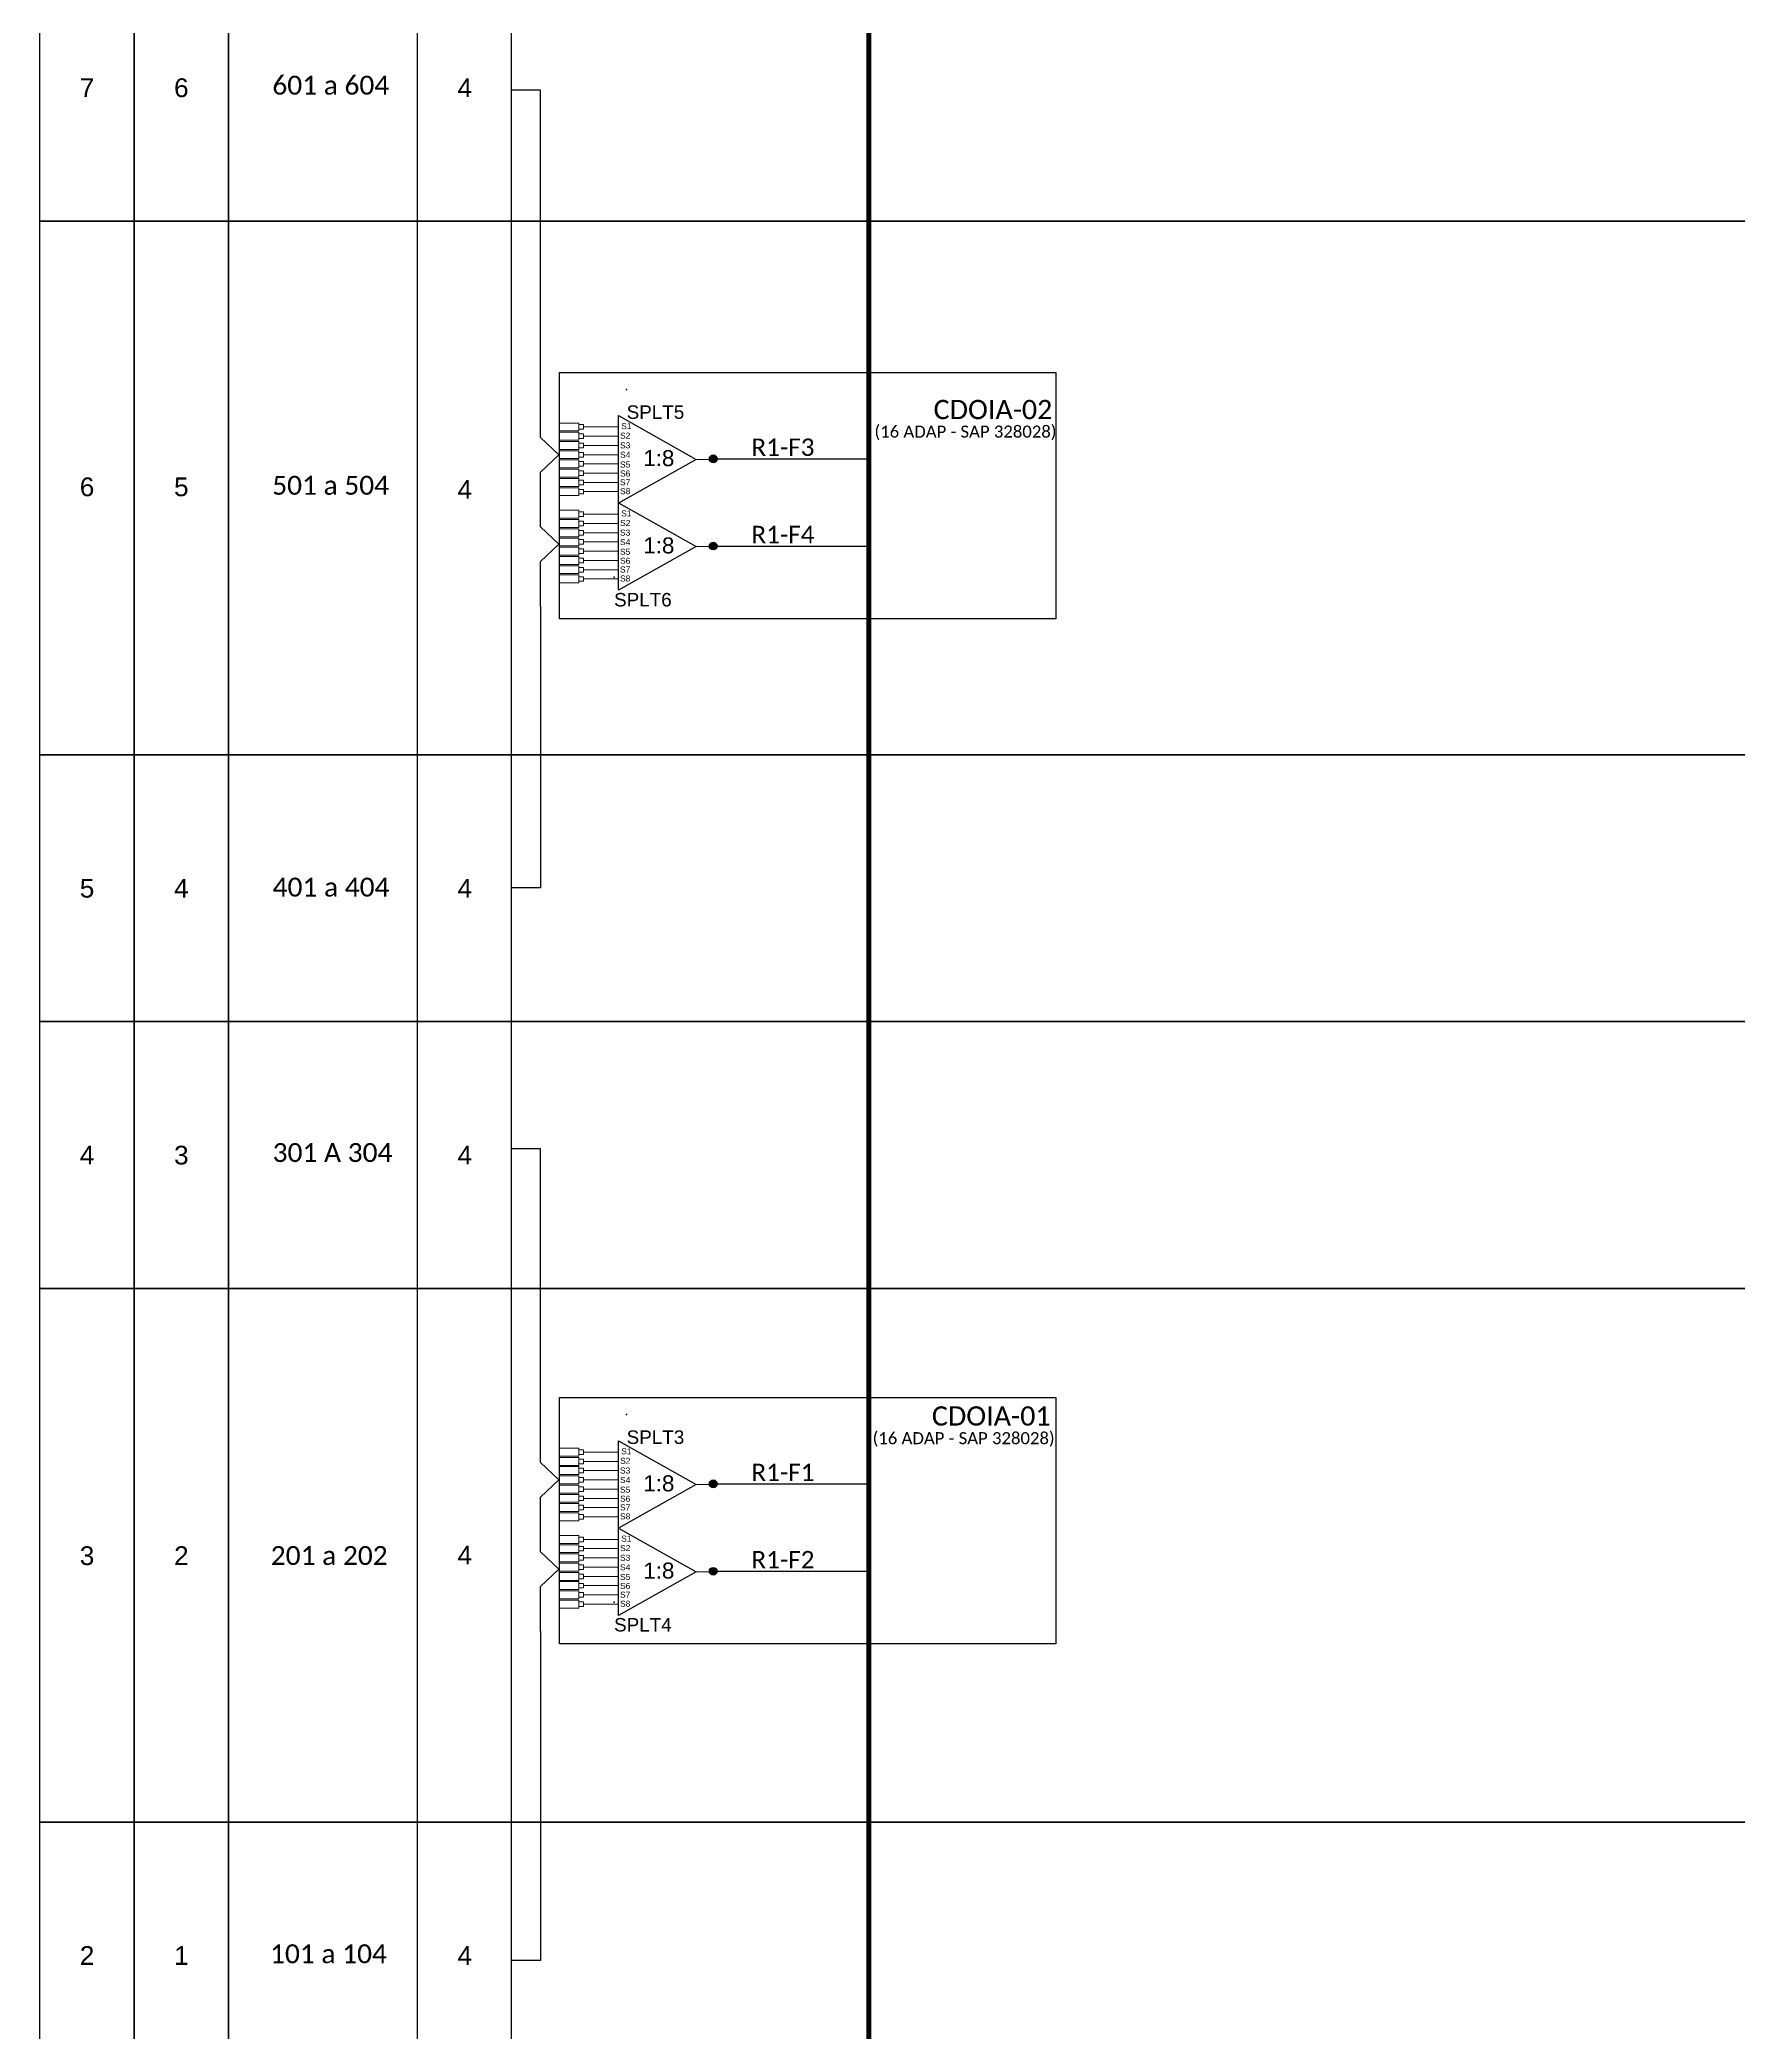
# Model space of a CAD drawing. Header units: metres. Extents: x 1 to 842, y 0 to 594.
# Drawn here: x 601.3 to 720, y 350.1 to 489.4 of the extents above; entities that cross this region are included whole.
import ezdxf
from ezdxf.enums import TextEntityAlignment as Align

# ---------------------------------------------------------------- set-up
doc = ezdxf.new("R2010")
doc.units = ezdxf.units.M
doc.styles.add('ARIAL', font='arial.ttf')
doc.styles.add('WMF-Calibri0', font='CALIBRI.TTF')

# ---------------------------------------------------------------- blocks, each defined once
blk = doc.blocks.new('SPLT_1-8_SC-APC_ESQ')
at = {"color": 1}
blk.add_lwpolyline([(7.37, -2.1), (17.04, -7.55), (7.37, -13), (7.37, -2.1)], dxfattribs=at)
at = {"color": 3, "lineweight": 0}
for points in [[(2.41, -3.02), (0, -3.02)], [(2.41, -4), (0, -4)], [(2.41, -4.17), (0, -4.17)], [(2.41, -3.02), (2.41, -4)], [(2.41, -4.17), (2.41, -5.16)], [(2.99, -3.51), (7.37, -3.51)], [(7.37, -4.66), (2.99, -4.66)], [(2.41, -5.16), (0, -5.16)], [(2.41, -5.32), (0, -5.32)], [(2.41, -6.31), (0, -6.31)], [(2.41, -6.48), (0, -6.48)], [(2.41, -5.32), (2.41, -6.31)], [(2.41, -6.48), (2.41, -7.46)], [(7.37, -5.82), (2.99, -5.82)], [(7.37, -6.97), (2.99, -6.97)], [(2.41, -7.46), (0, -7.46)], [(2.41, -7.63), (0, -7.63)], [(2.41, -8.62), (0, -8.62)], [(2.41, -8.78), (0, -8.78)], [(2.41, -9.77), (0, -9.77)], [(2.41, -9.94), (0, -9.94)], [(2.41, -7.63), (2.41, -8.62)], [(2.41, -8.78), (2.41, -9.77)], [(2.41, -9.94), (2.41, -10.92)], [(7.37, -8.12), (2.99, -8.12)], [(7.37, -9.28), (2.99, -9.28)], [(2.41, -10.92), (0, -10.92)], [(2.41, -11.09), (0, -11.09)], [(2.41, -12.08), (0, -12.08)], [(2.41, -11.09), (2.41, -12.08)], [(7.37, -10.43), (2.99, -10.43)], [(7.37, -11.58), (2.99, -11.58)]]:
    blk.add_lwpolyline(points, dxfattribs=at)
for points in [[(2.99, -3.22), (2.41, -3.22), (2.41, -3.8), (2.99, -3.8)], [(2.99, -4.38), (2.41, -4.38), (2.41, -4.95), (2.99, -4.95)], [(2.99, -5.53), (2.41, -5.53), (2.41, -6.1), (2.99, -6.1)], [(2.99, -6.68), (2.41, -6.68), (2.41, -7.26), (2.99, -7.26)], [(2.99, -7.84), (2.41, -7.84), (2.41, -8.41), (2.99, -8.41)], [(2.99, -8.99), (2.41, -8.99), (2.41, -9.56), (2.99, -9.56)], [(2.99, -10.14), (2.41, -10.14), (2.41, -10.72), (2.99, -10.72)], [(2.99, -11.3), (2.41, -11.3), (2.41, -11.87), (2.99, -11.87)]]:
    blk.add_lwpolyline(points, close=True, dxfattribs=at)
at = {"color": 1, "lineweight": 0}
blk.add_lwpolyline([(17.04, -7.55), (19.26, -7.55)], dxfattribs=at)
at = {"color": 1, "style": 'ARIAL'}
for s, height, p in [('S2', 0.75, (7.56, -4.97)), ('S1', 0.75, (7.7, -3.78)), ('S3', 0.75, (7.55, -6.18)), ('S4', 0.75, (7.55, -7.36)), ('1:8', 2, (10.45, -8.4)), ('S5', 0.75, (7.55, -8.57)), ('S6', 0.75, (7.55, -9.69)), ('S7', 0.75, (7.55, -10.78)), ('S8', 0.75, (7.55, -11.9))]:
    blk.add_text(s, height=height, dxfattribs=at).set_placement(p)
blk = doc.blocks.new('SPLITTER_')
blk.add_point((0, 0))
at = {"style": 'ARIAL', "flags": 4}
blk.add_attdef('SPLT', (0, -3.26), '', height=1.5, dxfattribs=at)

msp = doc.modelspace()

# ---------------------------------------------------------------- hatches: boundary and pattern name
h = msp.add_hatch(color=3)
h.dxf.hatch_style = 1
edge = h.paths.add_edge_path()
edge.add_arc((648.35, 460.09), 0.271, 0, 360)
h = msp.add_hatch(color=3)
h.dxf.hatch_style = 1
edge = h.paths.add_edge_path()
edge.add_arc((648.35, 453.99), 0.271, 0, 360)
h = msp.add_hatch(color=3)
h.dxf.hatch_style = 1
edge = h.paths.add_edge_path()
edge.add_arc((648.35, 388.46), 0.271, 0, 360)
h = msp.add_hatch(color=3)
h.dxf.hatch_style = 1
edge = h.paths.add_edge_path()
edge.add_arc((648.35, 382.35), 0.271, 0, 360)

# ---------------------------------------------------------------- linework, layer by layer
for points in [[(627.65, 569.93), (627.65, 271.59)], [(634.24, 569.93), (634.24, 271.59)], [(790.48, 476.7), (614.47, 476.7), (614.47, 495.34), (790.48, 495.34)], [(790.48, 439.4), (614.47, 439.4), (614.47, 476.7), (790.48, 476.7)], [(790.48, 420.76), (614.47, 420.76), (614.47, 439.4), (790.48, 439.4)], [(790.48, 402.11), (614.47, 402.11), (614.47, 420.76), (790.48, 420.76)], [(790.48, 364.82), (614.47, 364.82), (614.47, 402.11), (790.48, 402.11)], [(790.48, 346.17), (614.47, 346.17), (614.47, 364.82), (790.48, 364.82)]]:
    msp.add_lwpolyline(points)
at = {"color": 5, "const_width": 0.346}
msp.add_lwpolyline([(659.22, 537.02), (659.22, 331.57), (702.4, 331.57), (702.4, 325.09)], dxfattribs=at)
for points in [[(601.29, 495.34), (607.88, 495.34), (607.88, 476.7), (601.29, 476.7)], [(607.88, 495.34), (614.47, 495.34), (614.47, 476.7), (607.88, 476.7)], [(601.29, 476.7), (607.88, 476.7), (607.88, 439.4), (601.29, 439.4)], [(607.88, 476.7), (614.47, 476.7), (614.47, 439.4), (607.88, 439.4)], [(601.29, 439.4), (607.88, 439.4), (607.88, 420.76), (601.29, 420.76)], [(607.88, 439.4), (614.47, 439.4), (614.47, 420.76), (607.88, 420.76)], [(601.29, 420.76), (607.88, 420.76), (607.88, 402.11), (601.29, 402.11)], [(607.88, 420.76), (614.47, 420.76), (614.47, 402.11), (607.88, 402.11)], [(601.29, 402.11), (607.88, 402.11), (607.88, 364.82), (601.29, 364.82)], [(607.88, 402.11), (614.47, 402.11), (614.47, 364.82), (607.88, 364.82)], [(601.29, 364.82), (607.88, 364.82), (607.88, 346.17), (601.29, 346.17)], [(607.88, 364.82), (614.47, 364.82), (614.47, 346.17), (607.88, 346.17)]]:
    msp.add_lwpolyline(points, close=True)
at = {"color": 3}
for points in [[(636.29, 465.89), (636.29, 485.84), (634.24, 485.84)], [(636.29, 455.33), (636.29, 459.16), (637.55, 460.37), (636.29, 461.58), (636.29, 465.89)], [(636.29, 449.77), (636.29, 452.92), (637.55, 454.13), (636.29, 455.33)], [(636.29, 449.77), (636.29, 430.1), (634.24, 430.1)], [(636.29, 394.26), (636.29, 411.87), (634.24, 411.87)], [(636.29, 383.7), (636.29, 387.53), (637.55, 388.74), (636.29, 389.94), (636.29, 394.26)], [(636.29, 378.14), (636.29, 381.29), (637.55, 382.49), (636.29, 383.7)], [(636.29, 378.14), (636.29, 355.15), (634.24, 355.15)]]:
    msp.add_lwpolyline(points, dxfattribs=at)
at = {"color": 1}
for points in [[(637.61, 466.13), (672.29, 466.13), (672.29, 448.91), (637.61, 448.91)], [(637.61, 394.49), (672.29, 394.49), (672.29, 377.27), (637.61, 377.27)]]:
    msp.add_lwpolyline(points, close=True, dxfattribs=at)
at = {"color": 5}
for points in [[(648.35, 460.09), (659.22, 460.09)], [(648.35, 453.99), (659.22, 453.99)], [(648.35, 388.46), (659.22, 388.46)], [(648.35, 382.35), (659.22, 382.35)]]:
    msp.add_lwpolyline(points, dxfattribs=at)
at = {"color": 3}
for centre in [(648.35, 460.09), (648.35, 453.99), (648.35, 388.46), (648.35, 382.35)]:
    msp.add_circle(centre, 0.271, dxfattribs=at)

# ---------------------------------------------------------------- block references
ref = msp.add_blockref('SPLITTER_', (642.3, 464.94), dxfattribs=dict(xscale=0.628992000000143, yscale=0.628992000000143, zscale=0.628992000000143))
ref.add_attrib('SPLT', 'SPLT5', (642.3, 462.88), dxfattribs={"height": 0.943, "style": 'ARIAL'})
at = {"xscale": 0.5600000000001247, "yscale": 0.5600000000001247, "zscale": 0.5600000000001247}
for p in [(637.61, 464.28), (637.61, 458.18), (637.61, 392.64), (637.61, 386.54)]:
    msp.add_blockref('SPLT_1-8_SC-APC_ESQ', p, dxfattribs=at)
ref = msp.add_blockref('SPLITTER_', (641.42, 451.82), dxfattribs=dict(xscale=0.628992000000143, yscale=0.628992000000143, zscale=0.628992000000143))
ref.add_attrib('SPLT', 'SPLT6', (641.42, 449.77), dxfattribs={"height": 0.943, "style": 'ARIAL'})
ref = msp.add_blockref('SPLITTER_', (642.3, 393.3), dxfattribs=dict(xscale=0.628992000000143, yscale=0.628992000000143, zscale=0.628992000000143))
ref.add_attrib('SPLT', 'SPLT3', (642.3, 391.25), dxfattribs={"height": 0.943, "style": 'ARIAL'})
ref = msp.add_blockref('SPLITTER_', (641.42, 380.19), dxfattribs=dict(xscale=0.628992000000143, yscale=0.628992000000143, zscale=0.628992000000143))
ref.add_attrib('SPLT', 'SPLT4', (641.42, 378.14), dxfattribs={"height": 0.943, "style": 'ARIAL'})

# ---------------------------------------------------------------- texts
at = {"style": 'WMF-Calibri0'}
for s, p in [('601 a 604', (617.54, 485.54)), ('501 a 504', (617.53, 457.58)), ('401 a 404', (617.56, 429.5)), ('301 A 304', (617.56, 410.95)), ('201 a 202', (617.43, 382.79)), ('101 a 104', (617.38, 354.96))]:
    msp.add_text(s, height=1.319, dxfattribs=at).set_placement(p)
at = {"color": 1, "style": 'WMF-Calibri0'}
for s, p in [('CDOIA-02', (663.75, 462.86)), ('CDOIA-01', (663.63, 392.53))]:
    msp.add_text(s, height=1.344, dxfattribs=at).set_placement(p)
for p in [(665.98, 461.57), (665.85, 391.23)]:
    msp.add_text('(16 ADAP - SAP 328028)', height=0.84, dxfattribs=at).set_placement(p, align=Align.CENTER)
at = {"color": 5, "style": 'WMF-Calibri0'}
for s, p in [('R1-F3', (651.02, 460.29)), ('R1-F4', (651.02, 454.19)), ('R1-F1', (651.02, 388.65)), ('R1-F2', (651.02, 382.55))]:
    msp.add_text(s, height=1.217, dxfattribs=at).set_placement(p)
at = {"style": 'ARIAL', "flags": 12}
for tag, text, p in [('7', 'XX', (604.59, 486.02)), ('6', '7', (611.18, 486.02)), ('4', 'XX', (630.99, 486.02)), ('6', 'XX', (604.59, 458.13)), ('5', 'XX', (611.18, 458.13)), ('4', 'XX', (630.99, 457.95)), ('5', 'XX', (604.59, 430.08)), ('4', 'XX', (611.18, 430.08)), ('4', 'XX', (630.99, 430.08)), ('3', 'XX', (611.18, 411.43)), ('4', 'XX', (604.59, 411.43)), ('4', 'XX', (630.99, 411.43)), ('3', 'XX', (604.59, 383.44)), ('2', 'XX', (611.18, 383.44)), ('4', 'XX', (630.99, 383.48)), ('2', 'XX', (604.59, 355.5)), ('1', 'XX', (611.18, 355.5)), ('4', 'XX', (630.99, 355.5))]:
    msp.add_attdef(tag, text=text, height=1.31, dxfattribs=at).set_placement(p, align=Align.MIDDLE_CENTER)

doc.saveas('drawing.dxf')
